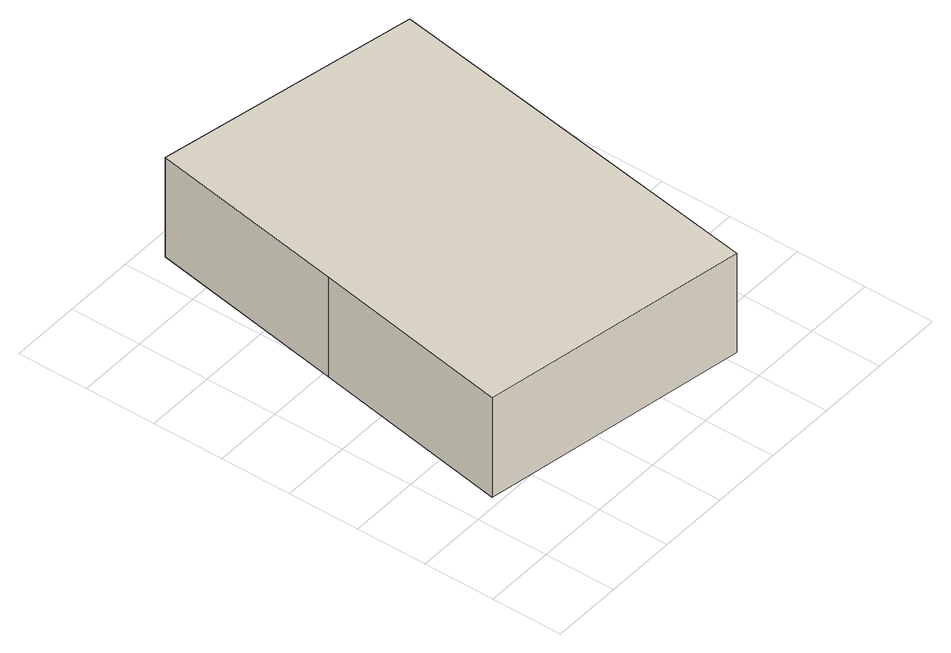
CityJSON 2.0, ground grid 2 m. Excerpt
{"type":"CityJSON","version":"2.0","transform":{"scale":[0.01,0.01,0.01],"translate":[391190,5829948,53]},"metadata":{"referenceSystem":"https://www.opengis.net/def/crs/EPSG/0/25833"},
"CityObjects":{
"building1":{"type":"Building","attributes":{"Gemeindeschluessel":"11000003","BezugspunktDach":"2200","function":"31001_2000","measuredHeight":3.57,"storeysAboveGround":1},"address":[{"country":"Germany","locality":"Berlin","thoroughfareNumber":"9 (12)","thoroughfareName":"Blankenfelder Chaussee"}],"geometry":[{"type":"Solid","lod":"1","boundaries":[[[[0,1,2,3,4,5]],[[6,7,8,9,10,11]],[[6,11,5,4]],[[7,6,4,3]],[[8,7,3,2]],[[9,8,2,1]],[[10,9,1,0]],[[11,10,0,5]]]]}]}
},
"vertices":[
[834,91,370],[924,644,370],[1014,1198,370],[280,1343,370],[181,783,370],[82,223,370],[181,783,63],[280,1343,63],[1014,1198,63],[924,644,63],[834,91,63],[82,223,63]
]}
